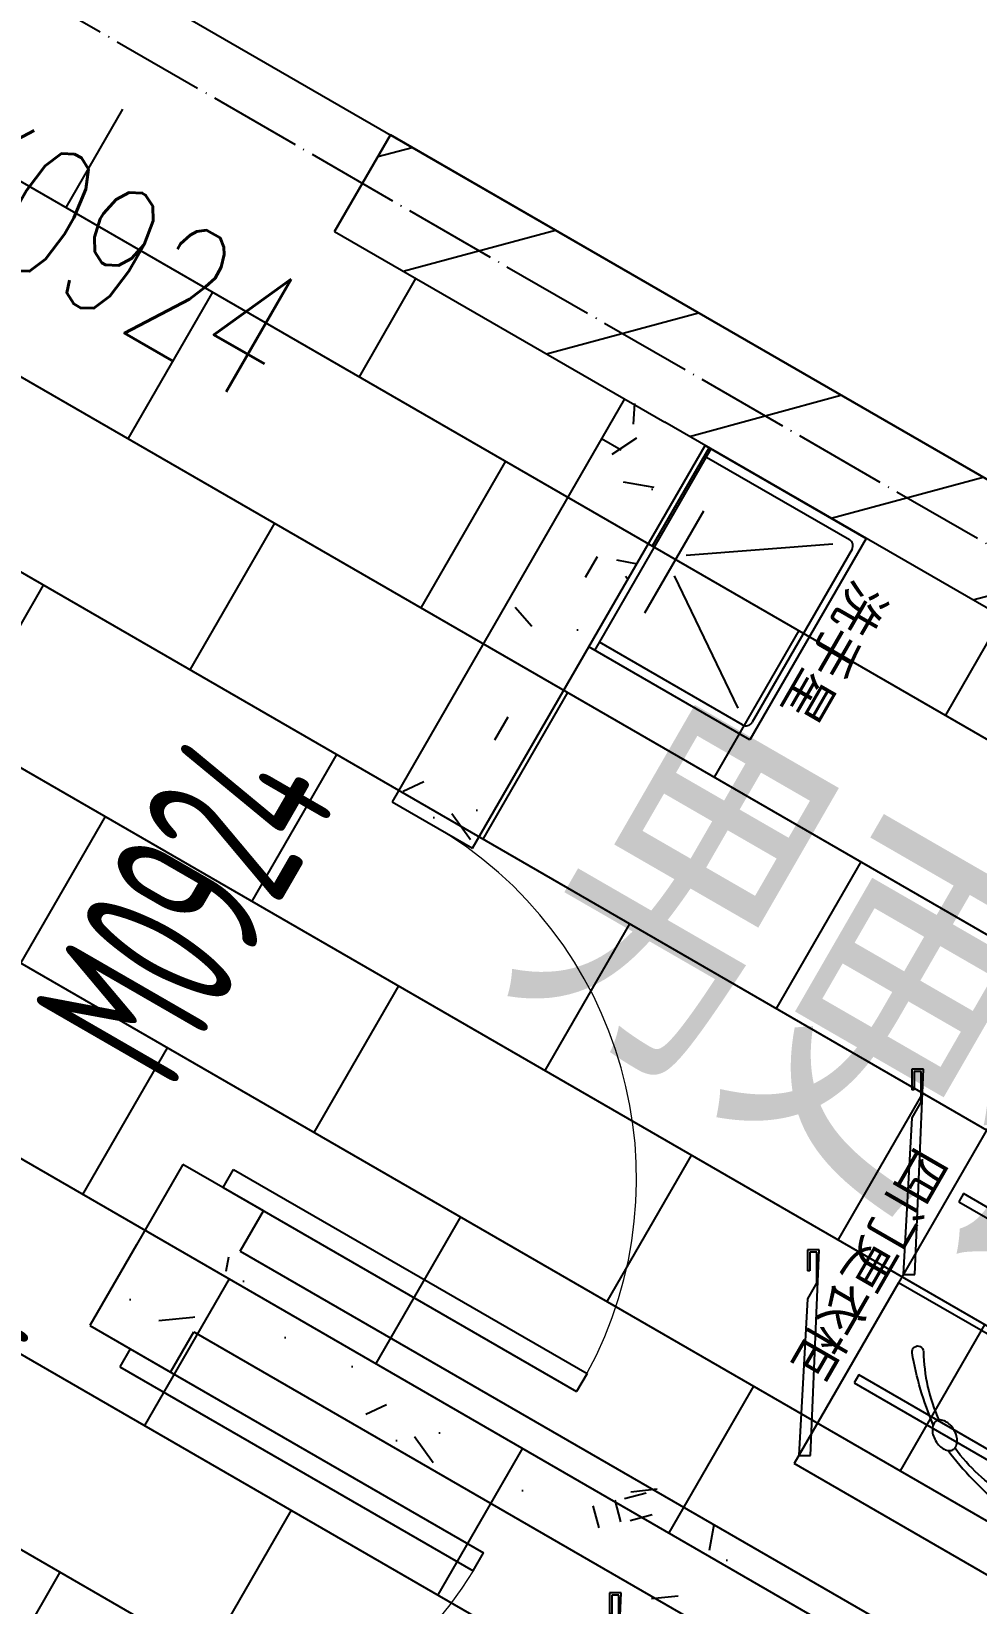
# Model space of a CAD drawing. Header units: millimetres. Extents: x 216654360 to 218309126, y 218099985 to 219647706.
# Drawn here: x 217977251 to 217979283, y 218889673 to 218893053 of the extents above; entities that cross this region are included whole.
import ezdxf
from ezdxf.enums import TextEntityAlignment as Align

# ---------------------------------------------------------------- set-up
doc = ezdxf.new("R2010")
doc.units = ezdxf.units.MM
doc.header["$LTSCALE"] = 1000
doc.linetypes.add('DASH', pattern=[0.35, 0.25, -0.1])
doc.linetypes.add('DOTE', pattern=[2.4200000000000004, 2, -0.2, 0.02, -0.2])
for name, color, linetype in [('A-ANNO-DOTE', 1, 'DOTE'), ('A-DOOR-HOLE', 161, 'Continuous'), ('A-DOOR-IDEN', 53, 'Continuous'), ('A-FLOR-SPCL', 245, 'Continuous'), ('A-WALL', 2, 'Continuous'), ('A-WALL-PATT', 252, 'Continuous'), ('A-WALL-SHEA', 2, 'Continuous'), ('K.R-厨房设备.V', 252, 'Continuous'), ('K.R-厨房设备.辅助1', 251, 'Continuous'), ('N.R-厨房设备.名称标注', 251, 'Continuous'), ('PUB_HATCH', 8, 'Continuous'), ('PUB_TEXT', 7, 'Continuous'), ('WINDOW', 4, 'Continuous'), ('WINDOW_TEXT', 7, 'Continuous'), ('现状植物', 3, 'Continuous')]:
    doc.layers.add(name, color=color, linetype=linetype)
doc.styles.add('_TCH_WINDOW', font='GBENOR', dxfattribs={"width": 0.8, "bigfont": 'GBCBIG'})
doc.styles.add('A_DIM', font='SIMPLEX', dxfattribs={"width": 0.7, "bigfont": 'HZ'})
doc.styles.get("Standard").update_dxf_attribs({"font": 'gbenor.shx', "bigfont": 'gbcbig.shx'})
doc.styles.add('水纹标注', font='')
doc.styles.add('设备名称标注字体', font='')
doc.styles.get('水纹标注').set_extended_font_data('SimSun')
doc.styles.get('设备名称标注字体').set_extended_font_data('SimSun')
pattern_1 = [(45, (-6165879.106576437, -59303.14459915766), (-176.776766007315, 176.776766007315), [])]
pattern_2 = [(0, (-6165525.106576437, -59848.65594915766), (600, 1200), [0, -1200]), (0, (-6166227.106576437, -60010.65594915766), (600, 1200), [0, -1200]), (0, (-6165837.106576437, -60022.65594915766), (600, 1200), [0, -1200]), (0, (-6165411.106576437, -59668.65594915766), (600, 1200), [0, -1200]), (0, (-6165909.106576437, -60082.65594915766), (600, 1200), [0, -1200]), (0, (-6165291.106576437, -58912.65594915766), (600, 1200), [0, -1200]), (0, (-6165657.106576437, -59008.65594915766), (600, 1200), [0, -1200]), (0, (-6165465.106576437, -59158.65594915766), (600, 1200), [0, -1200]), (0, (-6166443.106576437, -59182.65594915766), (600, 1200), [0, -1200]), (0, (-6165855.106576437, -59236.65594915766), (600, 1200), [0, -1200]), (0, (-6166083.106576437, -59542.65594915766), (600, 1200), [0, -1200]), (0, (-6166071.106576437, -59992.65594915766), (600, 1200), [0, -1200]), (0, (-6165621.106576437, -60040.65594915766), (600, 1200), [0, -1200]), (0, (-6165291.106576437, -59512.65594915766), (600, 1200), [0, -1200]), (0, (-6166413.106576437, -59698.65594915766), (600, 1200), [0, -1200]), (0, (-6166311.106576437, -59494.65594915766), (600, 1200), [0, -1200]), (0, (-6165843.106576437, -59578.65594915766), (600, 1200), [0, -1200]), (0, (-6166011.106576437, -59752.65594915766), (600, 1200), [0, -1200]), (0, (-6166107.106576437, -59356.65594915766), (600, 1200), [0, -1200]), (0, (-6165957.106576437, -58906.65594915766), (600, 1200), [0, -1200]), (0, (-6166365.106576437, -59950.65594915766), (600, 1200), [0, -1200]), (0, (-6165705.106576437, -59152.65594915766), (600, 1200), [0, -1200]), (0, (-6166263.106576437, -59134.65594915766), (600, 1200), [0, -1200]), (0, (-6166359.106576437, -58978.65594915766), (600, 1200), [0, -1200]), (130.601294, (-6165364.820860437, -59288.37023715767), (-2999.999966861969, 3600.000015739533), [52.683108, -22074.222]), (18.4349488, (-6165450.535144437, -59265.51309315766), (2999.999988936139, 1199.999991146445), [54.21048, -7535.2558]), (90, (-6165450.535144437, -59316.94166115766), (600.0000000000001, 1200), [51.428568, -2348.5713]), (161.565051, (-6165399.106576437, -59334.08452515766), (-3000.000015105215, 1199.999910544823), [54.21048, -7535.2558]), (53.1301023, (-6165399.106576437, -59334.08452515766), (600.0000011342403, 1199.99999943288), [57.14286, -5942.856999999999]), (135, (-6165353.392288437, -59945.51298915767), (-600.0000725322863, 1199.999918790402), [48.48732, -3345.6252]), (45, (-6165421.963720437, -59945.51298915767), (599.9999961647541, 1199.999995157935), [48.48732, -3345.6252]), (135, (-6165387.678004437, -59979.79878915766), (-600.0000725322863, 1199.999918790402), [48.48732, -3345.6252]), (45, (-6165387.678004437, -59979.79878915766), (599.9999961647541, 1199.999995157935), [48.48732, -3345.6252]), (116.565051, (-6165930.535096437, -59139.79880115766), (-0.0001043859734650709, 2399.999934707041), [63.88765199999999, -1277.753]), (180, (-6165959.106496437, -59082.65595315766), (-599.9999999999998, 1200), [68.571432, -1131.4285]), (63.43494880000001, (-6166056.249376437, -59139.79880115766), (5.432290706153253e-06, 2399.999988372672), [63.887652, -1277.753]), (116.565051, (-6166027.677976437, -59196.94166115766), (-0.0001043859734650709, 2399.999934707041), [63.88765199999999, -1277.753]), (0, (-6166027.677976437, -59196.94166115766), (600, 1200), [68.571432, -1131.4285]), (63.43494880000001, (-6165959.106496437, -59196.94166115766), (5.432290706153253e-06, 2399.999988372672), [63.887652, -1277.753]), (107.102728, (-6165479.106580437, -59545.51302915766), (-1799.999931184909, 6000.000009680287), [77.72269200000001, -32565.805]), (143.972626, (-6165501.963724437, -59471.22737715767), (-11399.99985547618, 8399.999990492668), [77.72269200000001, -16244.04]), (180, (-6165564.820864437, -59425.51308915766), (-599.9999999999998, 1200), [74.285712, -1125.7142]), (36.02737329999999, (-6165701.963716437, -59471.22737715767), (11399.99991575318, 8399.99990944439), [77.722692, -16244.04]), (71.5650511, (-6165724.820860437, -59539.79874915766), (1800.000009240657, 5999.99998966958), [72.280632, -7517.185600000001]), (107.102728, (-6165701.963716437, -59614.08450915766), (-1799.999931184909, 6000.000009680287), [77.72269200000001, -32565.805]), (143.972626, (-6165639.106576437, -59659.79874915766), (-11399.99985547618, 8399.999990492668), [77.72269200000001, -16244.04]), (0, (-6165639.106576437, -59659.79874915766), (600, 1200), [74.285712, -1125.7142]), (36.02737329999999, (-6165564.820864437, -59659.79874915766), (11399.99991575318, 8399.99990944439), [77.722692, -16244.04]), (71.5650511, (-6165501.963724437, -59614.08450915766), (1800.000009240657, 5999.99998966958), [72.280632, -7517.185600000001]), (150.255118, (-6165467.678008437, -58985.51309715767), (-1800.000004260273, 1199.999985130039), [46.07004, -9628.639200000001]), (90, (-6165507.678004437, -59008.37022915766), (600.0000000000001, 1200), [45.714288, -2354.2855]), (29.7448813, (-6165507.678004437, -59008.37022915766), (1800.000001060037, 1199.999994395642), [46.07004, -9628.639200000001]), (116.565051, (-6165747.678004437, -59836.94166915766), (-0.0001043859734650709, 2399.999934707041), [63.88765199999999, -1277.753]), (168.690067, (-6165776.249428437, -59779.79874915766), (-5400.000004006199, 1199.999969888218), [58.274508, -12179.371]), (41.18592510000001, (-6165879.106576437, -59808.37014915766), (14999.99990911732, 13199.99988457684), [60.743688, -25451.604]), (90, (-6165879.106576437, -59865.51306915766), (600.0000000000001, 1200), [57.14286, -2342.857]), (138.814074, (-6165833.392288437, -59905.51302915766), (-14999.99973338043, 13200.0000840726), [60.743688, -25451.604]), (16.6992442, (-6165833.392288437, -59905.51302915766), (19799.99985103278, 5999.99993715613), [59.6589, -24997.075]), (60.9453959, (-6165776.249428437, -59888.37018915766), (599.9999984077513, 1199.99998938541), [58.83217200000001, -24650.679]), (109.983106, (-6166250.535136437, -59334.08452515766), (-3000.000011299861, 8399.999977770043), [66.88400399999996, -28024.39499999999]), (155.556045, (-6166273.392256437, -59271.22737315766), (-7800.000029732115, 3599.999925205931), [69.045972, -28930.263]), (24.4439547, (-6166399.106536437, -59271.22737315766), (7800.000003890955, 3599.999982684802), [69.045972, -28930.263]), (70.01689340000001, (-6166421.963656438, -59334.08452515766), (3000.000009044286, 8399.999979161448), [66.88400399999999, -28024.395]), (109.983106, (-6166399.106536437, -59396.94166515766), (-3000.000011299861, 8399.999977770043), [66.88400399999996, -28024.39499999999]), (160.016893, (-6166336.249336437, -59419.79880915766), (-3000.000001763259, 1199.999945333349), [66.88400399999999, -13978.755]), (19.9831065, (-6166336.249336437, -59419.79880915766), (2999.999983528817, 1199.999998096056), [66.88400399999999, -13978.755]), (70.01689340000001, (-6166273.392256437, -59396.94166515766), (3000.000009044286, 8399.999979161448), [66.88400399999999, -28024.395]), (122.005383, (-6165804.820864437, -59442.65595315766), (-600.0000805229399, 1199.999938741572), [53.908464, -11266.868]), (18.4349488, (-6165884.820856437, -59414.08451715767), (2999.999988936139, 1199.999991146445), [54.21048, -7535.2558]), (90, (-6165884.820856437, -59465.51309715767), (600.0000000000001, 1200), [51.428568, -2348.5713]), (161.565051, (-6165833.392288437, -59482.65594915766), (-3000.000015105215, 1199.999910544823), [54.21048, -7535.2558]), (54.46232220000002, (-6165833.392288437, -59482.65594915766), (4199.999993914518, 5999.999991012131), [49.15614, -20596.423]), (116.565051, (-6166153.392256437, -59734.08450915766), (-0.0001043859734650709, 2399.999934707041), [63.88765199999999, -1277.753]), (180, (-6166181.963656438, -59676.94158915766), (-599.9999999999998, 1200), [62.85714, -1137.1428]), (59.0362434, (-6166279.106536437, -59734.08450915766), (600.000001953063, 1199.999994175555), [66.63945599999997, -13927.64399999999]), (120.963756, (-6166244.820856437, -59791.22730915766), (-600.0000819959288, 1199.999944893199), [66.639456, -13927.644]), (0, (-6166244.820856437, -59791.22730915766), (600, 1200), [62.85714, -1137.1428]), (63.43494880000001, (-6166181.963656438, -59791.22730915766), (5.432290706153253e-06, 2399.999988372672), [63.887652, -1277.753])]

# ---------------------------------------------------------------- blocks, each defined once
blk = doc.blocks.new('2929sk')
at = {"layer": 'A-ANNO-DOTE', "ltscale": 0.1}
blk.add_line((-76418.61381632835, -60631.21274252643), (-104712.9936713753, -60631.21274252632), dxfattribs=at)
blk = doc.blocks.new('1HP01$0$HBA-HANGER')
at = {"color": 0, "linetype": 'ByBlock', "ltscale": 3}
blk.add_lwpolyline([(-46.9451, 30.1133, 0.144333), (-43.77819999999998, 19.371, 0.107177), (-33.1952, 8.819989999999997, 0.0778182), (-18.7283, 2.44564, 0.06501649999999999), (0, 0, 0.06501649999999999), (18.7283, 2.44564, 0.0778182), (33.1952, 8.819989999999997, 0.107177), (43.77819999999998, 19.371, 0.144333), (46.9451, 30.1133, 0.144333), (43.77819999999998, 40.85569999999999, 0.107177), (33.1952, 51.4067, 0.0778182), (18.7283, 57.78100000000001, 0.06501649999999999), (0, 60.2267, 0.06501649999999999), (-18.7283, 57.78100000000001, 0.0778182), (-33.1952, 51.4067, 0.107177), (-43.77819999999998, 40.85569999999999, 0.144333)], format="xyb", close=True, dxfattribs=at)
for points in [[(-41.9496, 43.42719999999999, 0.0579524), (-248.539, -6.684249999999998, 1.08017), (-234.963, -36.2244, -0.102886), (-45.5965, 22.9304, -0.821198)], [(41.9496, 43.42719999999999, -0.0579524), (248.539, -6.684249999999998, -1.08017), (234.963, -36.2244, 0.102886), (45.5965, 22.9304, 0.821198)]]:
    blk.add_lwpolyline(points, format="xyb", dxfattribs=at)
blk = doc.blocks.new('102030500020')
at = {"layer": 'K.R-厨房设备.V'}
for p, q in [((451, 0), (0, 0)), ((0, 0), (0, -500)), ((900, 1.818989403545856e-12), (451, 0)), ((451, 0), (451, -500)), ((900, 0), (900, -500)), ((0, -500), (451, -500)), ((451, -500), (900, -499.9999999999982))]:
    blk.add_line(p, q, dxfattribs=at)
at = {"layer": 'K.R-厨房设备.辅助1', "extrusion": (6.3181338877e-06, 1.10240008304e-05, 0.9999999999192764)}
for p, q in [((250.4999878644157, 5.045440047979355e-07, -0.0001579533527642507), (250.4999879853713, -5.999999494291842, -9.180934855346212e-05)), ((700.4999878644157, 5.045440047979355e-07, -0.0001579533527642507), (700.4999879853713, -5.999999494291842, -9.180934855346212e-05)), ((200.4999879870156, -6.000000501982868, 0.0002240973569554994), (200.4999878644157, -5.005858838558197e-07, 0.0001579533527268362)), ((250.4999879853713, -5.999999494291842, -9.180934855346212e-05), (200.4999879870156, -6.000000501982868, 0.0002240973569554994)), ((239.4999883700075, -24.9999997143168, 0.0001871461400340113), (211.4999883701385, -25.00000026938505, 0.0003640538950221428)), ((215.4999882709672, -25.0000002562374, -0.005650731797090636), (215.4999994917598, -475.0000002059242, -0.0006899314944593948)), ((235.4999994921236, -474.9999998028943, -0.0008162941766688414), (235.4999882712145, -24.99999985297472, -0.00577709447930197)), ((650.4999879870156, -6.000000501982868, 0.0002240973569554994), (650.4999878644157, -5.005858838558197e-07, 0.0001579533527268362)), ((700.4999879853713, -5.999999494291842, -9.180934855346212e-05), (650.4999879870156, -6.000000501982868, 0.0002240973569554994)), ((689.4999883700075, -24.9999997143168, 0.0001871461400340113), (661.4999883701385, -25.00000026938505, 0.0003640538950221428)), ((665.4999882709672, -25.0000002562374, -0.005650731797090636), (665.4999994917598, -475.0000002059242, -0.0006899314944593948)), ((685.4999994921236, -474.9999998028943, -0.0008162941766688414), (685.4999882712145, -24.99999985297472, -0.00577709447930197)), ((215.4999994917598, -475.0000002059242, -0.0006899314944593948), (235.4999994921236, -474.9999998028943, -0.0008162941766688414)), ((665.4999994917598, -475.0000002059242, -0.0006899314944593948), (685.4999994921236, -474.9999998028943, -0.0008162941766688414))]:
    blk.add_line(p, q, dxfattribs=at)
at = {"layer": 'K.R-厨房设备.辅助1'}
for p, q in [((418.5, -478.3493649054144), (26.42958444838587, -683.3493649054071)), ((129.862251845756, -652.5000000000218), (431, -500.0000000000146)), ((431, -500.0000000000146), (418.5, -478.3493649054144)), ((867.5, -478.3493649054144), (475.4295844483859, -683.3493649054071)), ((578.862251845756, -652.5000000000218), (880, -500.0000000000146)), ((880, -500.0000000000146), (867.5, -478.3493649054144)), ((89.55136271328956, -652.6794919243257), (33.25971146729717, -685.1794919243257)), ((89.55136271328956, -652.6794919243257), (129.8622518457414, -652.5000000000291)), ((538.5513627132896, -652.6794919243257), (482.2597114672972, -685.1794919243257)), ((538.5513627132896, -652.6794919243257), (578.8622518457414, -652.5000000000291)), ((26.42958444838587, -683.3493649054071), (38.92958444838587, -705.0000000000291)), ((33.25971146729717, -685.1794919243257), (40.75971146729717, -698.169872981096)), ((38.92958444838587, -705.0000000000291), (77.90072761867486, -682.5000000000364)), ((40.75971146729717, -698.169872981096), (75.40072761867486, -678.169872981096)), ((75.40072761867486, -678.169872981096), (77.90072761867486, -682.5000000000364)), ((475.4295844483859, -683.3493649054071), (487.9295844483859, -705.0000000000291)), ((482.2597114672972, -685.1794919243257), (489.7597114672972, -698.169872981096)), ((487.9295844483859, -705.0000000000291), (526.9007276186749, -682.5000000000364)), ((489.7597114672972, -698.169872981096), (524.4007276186749, -678.169872981096)), ((524.4007276186749, -678.169872981096), (526.9007276186749, -682.5000000000364))]:
    blk.add_line(p, q, dxfattribs=at)
at = {"layer": 'K.R-厨房设备.辅助1', "extrusion": (6.3181338877e-06, 1.10240008304e-05, 0.9999999999192764)}
for centre, radius, start, end in [((189.5560139665052, -25.02019644206568, 0.001424739115033741), 21.94398369112138, 0.05273220445785859, 60.0844357705507), ((261.4439627652645, -25.0201949951833, 0.001424739115033779), 21.94398369385793, 119.9155665416693, 179.9472701046508), ((639.5560139575381, -25.0201964734105, 0.004267899364498702), 21.94398369112138, 0.05273220445785859, 60.0844357705507), ((711.4439627562683, -25.02019502652812, 0.004267899364499082), 21.94398369385793, 119.9155665416693, 179.9472701046508)]:
    blk.add_arc(centre, radius, start, end, dxfattribs=at)
at = {"layer": 'K.R-厨房设备.辅助1', "extrusion": (-6.3879978266e-06, 1.09836648664e-05, -0.9999999999192764), "xscale": -0.7600000000929986, "yscale": 0.7600000000929986, "zscale": -0.7600000000929986, "rotation": 119.9999316177332}
for p in [(-215.6799621587608, -238.5568991535932, -0.001928475350331265), (-665.6799621495575, -238.5568991220195, -0.004803074372301335)]:
    blk.add_blockref('1HP01$0$HBA-HANGER', p, dxfattribs=at)
at = {"layer": 'K.R-厨房设备.辅助1', "style": '水纹标注'}
blk.add_text('4', height=60, rotation=0.0001620461234168421, dxfattribs=at).set_placement((50, -50), align=Align.TOP_LEFT)
blk = doc.blocks.new('*U169')
at = {"layer": 'K.R-厨房设备.V'}
for p, q in [((0, 0), (499.9999999999999, 0)), ((0, -400), (0, 0)), ((499.9999999999999, 0), (499.9999999999999, -400)), ((0, -14.99400239874376), (499.9999999999999, -14.99400239874376)), ((19.99999999919964, -370.0059976012562), (19.99999999919964, -14.99400239874376)), ((480.0000000008003, -14.99400239874376), (480.0000000008003, -370.0059976012562)), ((499.9999999999999, -400), (0, -400)), ((465.0000000008003, -385.0059976012562), (34.99999999919964, -385.0059976012562))]:
    blk.add_line(p, q, dxfattribs=at)
for centre, start, end in [((34.99999999919964, -370.0059976012562), 180, 270), ((465.0000000008003, -370.0059976012562), 270, 0)]:
    blk.add_arc(centre, 15, start, end, dxfattribs=at)
at = {"layer": 'K.R-厨房设备.辅助1'}
for p, q in [((224.198185389916, -82.67978645707626), (45.83192914783285, -343.4154921775771)), ((123.1999999950713, -67.68578405833614), (376.8000000049287, -67.68578405833614)), ((275.801814610084, -82.67978645707626), (454.1680708521671, -343.4154921775771))]:
    blk.add_line(p, q, dxfattribs=at)
blk = doc.blocks.new('12asrttt')
at = {"layer": 'K.R-厨房设备.V'}
for name, p, rotation in [('*U169', (6325882.106861426, 6705.096532240443, 500), 90), ('102030500020', (6327642.106861424, 7205.096532240006), 270), ('102030500020', (6327642.106861424, 6305.096532240006), 270), ('102030500020', (6327642.106861424, 5005.122325622776), 270)]:
    blk.add_blockref(name, p, dxfattribs=dict(at, rotation=rotation))
at = {"layer": 'N.R-厨房设备.名称标注', "char_height": 80, "attachment_point": 7, "style": '设备名称标注字体'}
for s, insert, rotation in [('洗手星', (6326297.593316439, 7121.353646346663), 269.9998547447946), ('四门更衣柜', (6327020.810772038, 6130.627258496359), 270)]:
    blk.add_mtext(s, dxfattribs=dict(at, insert=insert, rotation=rotation))
blk = doc.blocks.new('$DorLib2D$00000001')
for p, q in [((0.45, 0.9750000000000001), (0.5000000000000002, 0.9750000000000001)), ((0.45, 0), (0.45, 0.9750000000000001)), ((0.5, 0), (0.5, 0.9750000000000001)), ((0.5, 0), (0.45, 0))]:
    blk.add_line(p, q)
at = {"lineweight": 13}
blk.add_arc((0.475, 0), 0.975, 91.4692835813538, 180, dxfattribs=at)
blk = doc.blocks.new('A$C04836B57')
h = blk.add_hatch()
h.set_pattern_fill('AR-B816', color=251, scale=300)
h.set_pattern_definition([(0, (-6165752.584707431, -59357.45125011243), (0, 363.9312), []), (90, (-6165752.584707431, -59357.45125011243), (-363.9312, 363.9312), [363.9312, -363.9312])])
edge = h.paths.add_edge_path()
edge.add_line((-18736.21789691504, -52152.34469158979), (-18736.21789691597, -57912.29310481246))
edge.add_line((-18736.21789691597, -57912.29310481247), (-37996.09113227855, -57912.30313110894))
edge.add_line((-37996.09113227855, -57912.30313110893), (-37996.09113227762, -44952.35471787085))
edge.add_line((-37996.09113227762, -44952.35471787086), (-33436.09113221057, -44952.35471787095))
edge.add_line((-33436.09113221057, -44952.35471787095), (-33436.0911322087, -52152.35471785939))
edge.add_line((-33436.0911322087, -52152.35471785939), (-23296.09113237914, -52152.34780171991))
edge.add_line((-23296.09113237914, -52152.34780171991), (-23296.09113237914, -46426.62842796396))
edge.add_line((-23296.09113237914, -46426.62842796395), (-20303.93264082912, -43467.94743377175))
edge.add_line((-20303.93264082912, -43467.94743377176), (-18736.22470416967, -45052.1589329195))
edge.add_line((-18736.22470416967, -45052.1589329195), (-18736.21986138169, -52152.34469159123))
at = {"layer": 'A-WALL-PATT'}
h = blk.add_hatch(dxfattribs=at)
h.set_pattern_fill('普通砖', color=256, scale=100, style=0)
h.set_pattern_definition(pattern_1)
h.paths.add_polyline_path([(-24496.09113227762, -51912.35471787208), (-25315.90077980608, -51912.35471787243), (-25315.90077980608, -52152.35471787465), (-24496.09113227762, -52152.35471787208)])
h = blk.add_hatch(dxfattribs=at)
h.set_pattern_fill('普通砖', color=256, scale=100, style=0)
h.set_pattern_definition(pattern_1)
h.paths.add_polyline_path([(-23416.09113225248, -51992.35471787064), (-23536.09113225341, -51912.35471787087), (-24496.09113227762, -51912.35471787208), (-24496.09113227762, -52152.35471787208), (-23416.09113225061, -52152.35471787208)])
at = {"layer": 'PUB_HATCH'}
h = blk.add_hatch(dxfattribs=at)
h.set_pattern_fill('加气混凝土', color=256, scale=100, style=0)
h.set_pattern_definition(pattern_2)
h.paths.add_polyline_path([(-24596.09113227669, -52152.35471787231), (-24596.09113227576, -53152.27733772654), (-24396.09113227855, -53152.27733772654), (-24396.09113227762, -52152.35471787231)])
h = blk.add_hatch(dxfattribs=at)
h.set_pattern_fill('加气混凝土', color=256, scale=100, style=0)
h.set_pattern_definition(pattern_2)
h.paths.add_polyline_path([(-24462.7577989446, -54252.27733772447), (-24396.09113227576, -54352.27733772355), (-22636.09113227855, -54352.27733772355), (-22636.09113227855, -54152.27733772538), (-24396.09113227762, -54152.27733772538)])
h = blk.add_hatch(dxfattribs=at)
h.set_pattern_fill('加气混凝土', color=256, scale=100, style=0)
h.set_pattern_definition(pattern_2)
h.paths.add_polyline_path([(-24596.09113227669, -54252.27733772447), (-24596.09113227576, -54452.27733772654), (-24396.09113227483, -54452.27733772654), (-24396.09113227576, -54352.27733772355), (-24462.75779894274, -54252.27733772447)])
blk.add_lwpolyline([(-18736.21789691504, -52152.34469158979), (-18736.21789691597, -57912.29310481247), (-37996.09113227855, -57912.30313110893), (-37996.09113227762, -44952.35471787086), (-33436.09113221057, -44952.35471787095), (-33436.09113219287, -51912.35817594182), (-23296.0911323633, -51912.35125980234), (-23296.09113237914, -46426.62842796395), (-20303.93264082912, -43467.94743377176), (-18736.22470416967, -45052.1589329195), (-18736.21986138169, -52152.34469159123)])
at = {"layer": 'A-DOOR-HOLE', "linetype": 'DASH'}
blk.add_line((-25315.90077980421, -52152.35471787208), (-25315.90077980421, -51912.35471787208), dxfattribs=at)
at = {"layer": 'A-WALL'}
for p, q in [((-24596.09113227669, -52152.35471787231), (-24596.09113227576, -53152.27733772654)), ((-24396.09113227855, -53152.27733772654), (-24396.09113227762, -52152.35471787231)), ((-24596.09113227576, -53152.27733772654), (-24396.09113227855, -53152.27733772654)), ((-24396.09113227855, -54052.27733772177), (-24596.09113227576, -54052.27733772177)), ((-24596.09113227576, -54052.27733772177), (-24596.09113227669, -54252.27733772447)), ((-24396.09113227762, -54152.27733772538), (-24396.09113227855, -54052.27733772177)), ((-24396.09113227762, -54152.27733772538), (-22636.09113227855, -54152.27733772538)), ((-24596.09113227669, -54252.27733772447), (-24596.09113227576, -54452.27733772654)), ((-24396.09113227576, -54352.27733772355), (-22636.09113227855, -54352.27733772355)), ((-24396.09113227483, -54452.27733772654), (-24396.09113227576, -54352.27733772355)), ((-24596.09113227576, -54452.27733772654), (-24396.09113227483, -54452.27733772654))]:
    blk.add_line(p, q, dxfattribs=at)
at = {"layer": 'A-WALL-SHEA'}
for p, q in [((-24496.09113227762, -51912.35471787208), (-25315.90077980608, -51912.35471787243)), ((-25315.90077980608, -51912.35471787243), (-25315.90077980608, -52152.35471787465)), ((-23536.09113225341, -51912.35471787087), (-24496.09113227762, -51912.35471787208)), ((-25315.90077980608, -52152.35471787465), (-24496.09113227762, -52152.35471787208)), ((-23416.09113225061, -52152.35471787208), (-24496.09113227762, -52152.35471787208))]:
    blk.add_line(p, q, dxfattribs=at)
blk.add_blockref('12asrttt', (-6350278.197993702, -59357.45125011246))
at = {"layer": 'A-FLOR-SPCL', "rotation": 180}
blk.add_blockref('2929sk', (-119041.6796189575, -112663.7768879475), dxfattribs=at)
at = {"layer": 'WINDOW'}
ref = blk.add_blockref('$DorLib2D$00000001', (-24496.09113227669, -53602.27733772436), dxfattribs=dict(at, xscale=900, yscale=900, zscale=200, rotation=270))
ref.add_attrib('A', 'M0924', (-24696.09113227669, -53929.27014190424), dxfattribs={"layer": 'WINDOW_TEXT', "height": 350, "rotation": 90, "style": '_TCH_WINDOW', "width": 0.6400000000000001})
ref = blk.add_blockref('$DorLib2D$00000001', (-24496.09113227669, -54902.27733772459), dxfattribs=dict(at, xscale=-900, yscale=900, zscale=200, rotation=270))
ref.add_attrib('A', 'M0924', (-24696.09113227669, -55229.27014190424), dxfattribs={"layer": 'WINDOW_TEXT', "height": 350, "rotation": 90, "style": '_TCH_WINDOW', "width": 0.6400000000000001})
at = {"layer": 'A-DOOR-IDEN', "style": 'A_DIM', "width": 0.6999999999999998}
blk.add_text('DK0924', height=280, dxfattribs=at).set_placement((-26311.90077980421, -52567.35471787208))
at = {"layer": 'PUB_TEXT'}
blk.add_text('男更衣', height=714.8936170212767, dxfattribs=at).set_placement((-24215.29295323603, -53390.18772317041))

msp = doc.modelspace()

# ---------------------------------------------------------------- block references
at = {"layer": '现状植物', "rotation": 330.0099772030858}
msp.add_blockref('A$C04836B57', (218025897.187641, 218925138.5110827), dxfattribs=at)

doc.saveas('drawing.dxf')
